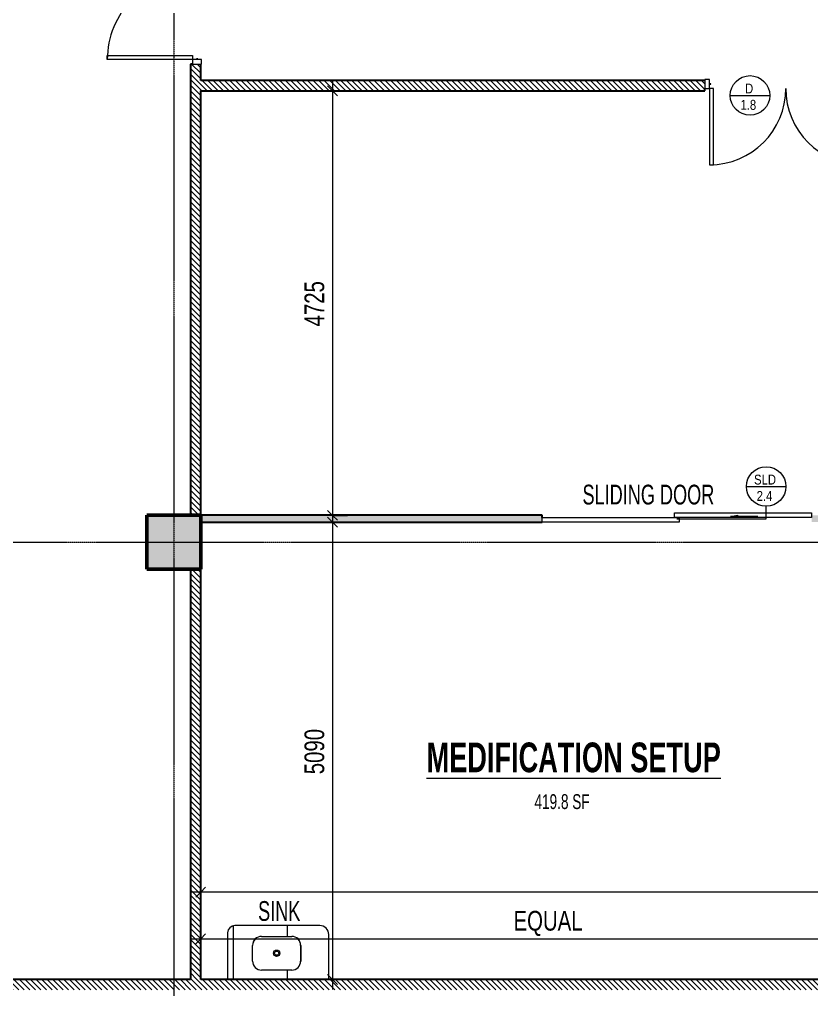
# Model space of a CAD drawing. Header units: millimetres. Extents: x -25222 to 91371, y -63339 to 20835.
# Drawn here: x 12017 to 20835, y -46366 to -35570 of the extents above; entities that cross this region are included whole.
import ezdxf

# ---------------------------------------------------------------- set-up
doc = ezdxf.new("R2010")
doc.units = ezdxf.units.MM
doc.linetypes.add('Grid Line', pattern=[22.225, 12.7, -3.175, 3.175, -3.175])
for name, color, linetype, lineweight in [('A-ANNO-DIMS', 211, 'Continuous', 9), ('A-ANNO-DIMS-110', 211, 'Continuous', 9), ('A-AREA-IDEN', 2, 'Continuous', 9), ('A-DETL-GENF', 92, 'Continuous', 5), ('A-DOOR', 31, 'Continuous', 5), ('A-DOOR-FRAM', 31, 'Continuous', 5), ('A-DOOR-IDEN', 31, 'Continuous', 9), ('A-WALL', 113, 'Continuous', 5), ('A-WALL-PATT', 111, 'Continuous', 25), ('G-ANNO-TEXT', 231, 'Continuous', 9), ('P-SANR-FIXT', 6, 'Continuous', 5), ('Q-CASE', 31, 'Continuous', 5), ('S-COLS', 52, 'Continuous', 5), ('S-GRID', 1, 'Continuous', 9)]:
    doc.layers.add(name, color=color, linetype=linetype, lineweight=lineweight)
doc.styles.add('Swis721 Cn BT', font='swissc.ttf', dxfattribs={"width": 0.8, "height": 220})
doc.styles.add('Swis721 Cn BT_10', font='swissc.ttf', dxfattribs={"width": 0.9, "height": 220})
doc.styles.add('Swis721 Cn BT_3', font='swissc.ttf', dxfattribs={"width": 0.8, "height": 165})
doc.styles.add('Swis721 Cn BT_7', font='swissc.ttf', dxfattribs={"height": 110})
doc.styles.add('Swis721 Cn BT_B', font='swisscb.ttf', dxfattribs={"width": 0.8, "height": 330})
doc.dimstyles.new('Diagonal_-2_mm_Swiss', dxfattribs={"dimscale": 304.8, "dimtxt": 222.071065, "dimasz": 0.360892, "dimexe": 0.360892, "dimexo": 0.0625, "dimgap": 0.072178, "dimtad": 1, "dimdec": 0, "dimzin": 0, "dimdsep": 46, "dimtxsty": 'Swis721 Cn BT_10', "dimblk1": 'OBLIQUE', "dimblk2": 'OBLIQUE', "dimsah": 1, "dimcen": 0.09, "dimdle": 0.360892, "dimazin": 0, "dimtfac": 1, "dimtdec": 4, "dimtix": 1, "dimtmove": 0, "dimatfit": 3, "dimfxl": 0.541339, "dimfxlon": 1, "dimtvp": 1, "dimtolj": 1, "dimtzin": 0, "dimarcsym": 2})
doc.dimstyles.new('Diagonal_-2_mm_Swiss_1', dxfattribs={"dimscale": 304.8, "dimtxt": 222.071065, "dimasz": 0.360892, "dimexe": 0.360892, "dimexo": 0.0625, "dimgap": 0.072178, "dimtad": 1, "dimdec": 0, "dimzin": 0, "dimdsep": 46, "dimtxsty": 'Swis721 Cn BT_10', "dimblk1": 'OBLIQUE', "dimblk2": 'OBLIQUE', "dimsah": 1, "dimcen": 0.09, "dimdle": 0.360892, "dimazin": 0, "dimtfac": 1, "dimtdec": 4, "dimtix": 1, "dimtmove": 2, "dimatfit": 3, "dimfxl": 0.541339, "dimfxlon": 1, "dimtvp": 1, "dimtolj": 1, "dimtzin": 0, "dimarcsym": 2})
pattern_1 = [(315, (14219.89, -54691.457), (30.869454, 30.869454), [])]

# ---------------------------------------------------------------- blocks, each defined once
blk = doc.blocks.new('M_Concrete-Rectangular-Column - 600 x 600-V1-4_ FOURTH FLOOR - GA PLAN')
at = {"layer": 'S-COLS'}
blk.add_hatch(color=55, dxfattribs=at).paths.add_polyline_path([(300, 300), (-300, 300), (-300, -300), (300, -300)], flags=0)
at = {"layer": 'S-COLS', "color": 250, "lineweight": 50}
for p, q in [((300, 300), (-300, 300)), ((-300, 300), (-300, -300)), ((300, -300), (300, 300)), ((-300, -300), (300, -300))]:
    blk.add_line(p, q, dxfattribs=at)
blk = doc.blocks.new('M_Door-Passage-Double-Flush - D 2_0-12387209-4_ FOURTH FLOOR - GA PLAN')
at = {"layer": 'A-DOOR'}
for p, q in [((-950, 38.85), (-950, 988.85)), ((-950, 988.85), (-905, 988.85)), ((-905, 988.85), (-905, 38.85)), ((950, 988.85), (905, 988.85)), ((905, 988.85), (905, 38.85)), ((950, 38.85), (950, 988.85)), ((-905, 38.85), (-950, 38.85)), ((905, 38.85), (950, 38.85))]:
    blk.add_line(p, q, dxfattribs=at)
for centre, start, end in [((-950, 38.85), 0, 90), ((950, 38.85), 90, 180)]:
    blk.add_arc(centre, 950, start, end, dxfattribs=at)
at = {"layer": 'A-DOOR-FRAM'}
for p, q in [((-950, 38.85), (-1000, 38.85)), ((-1000, 38.85), (-1000, -61.15)), ((-950, -10.9125), (-950, 38.85)), ((950, 38.85), (950, -10.9125)), ((1000, 38.85), (950, 38.85)), ((1000, -61.15), (1000, 38.85)), ((-1000, -61.15), (-950, -61.15)), ((-934.125, -10.9125), (-950, -10.9125)), ((-950, -61.15), (-950, -11.9375)), ((-950, -11.9375), (-934.125, -11.9375)), ((-934.125, -11.9375), (-934.125, -10.9125)), ((950, -10.9125), (934.125, -10.9125)), ((934.125, -10.9125), (934.125, -11.9375)), ((934.125, -11.9375), (950, -11.9375)), ((950, -11.9375), (950, -61.15)), ((950, -61.15), (1000, -61.15))]:
    blk.add_line(p, q, dxfattribs=at)
blk = doc.blocks.new('M_Door-Passage-Double-Flush - D 1_80-11714184-4_ FOURTH FLOOR - GA PLAN')
at = {"layer": 'A-DOOR'}
for p, q in [((-850, 38.85), (-850, 888.85)), ((-850, 888.85), (-805, 888.85)), ((-805, 888.85), (-805, 38.85)), ((850, 888.85), (805, 888.85)), ((805, 888.85), (805, 38.85)), ((850, 38.85), (850, 888.85)), ((-805, 38.85), (-850, 38.85)), ((805, 38.85), (850, 38.85))]:
    blk.add_line(p, q, dxfattribs=at)
for centre, start, end in [((-850, 38.85), 0, 90), ((850, 38.85), 90, 180)]:
    blk.add_arc(centre, 850, start, end, dxfattribs=at)
at = {"layer": 'A-DOOR-FRAM'}
for p, q in [((-850, 38.85), (-900, 38.85)), ((-900, 38.85), (-900, -61.15)), ((-850, -10.9125), (-850, 38.85)), ((850, 38.85), (850, -10.9125)), ((900, 38.85), (850, 38.85)), ((900, -61.15), (900, 38.85)), ((-900, -61.15), (-850, -61.15)), ((-834.125, -10.9125), (-850, -10.9125)), ((-850, -61.15), (-850, -11.9375)), ((-850, -11.9375), (-834.125, -11.9375)), ((-834.125, -11.9375), (-834.125, -10.9125)), ((850, -10.9125), (834.125, -10.9125)), ((834.125, -10.9125), (834.125, -11.9375)), ((834.125, -11.9375), (850, -11.9375)), ((850, -11.9375), (850, -61.15)), ((850, -61.15), (900, -61.15))]:
    blk.add_line(p, q, dxfattribs=at)
blk = doc.blocks.new('Door-Double-Sliding - 68_ x 80_-16895464-4_ FOURTH FLOOR - GA PLAN')
at = {"layer": 'A-DETL-GENF'}
blk.add_hatch(color=256, dxfattribs=at).paths.add_polyline_path([(674, -115), (674, -114), (666, -114)], flags=0)
for p, q in [((598, -102), (674, -88)), ((902, -102), (598, -102)), ((674, -115), (598, -102)), ((674, -88), (674, -115))]:
    blk.add_line(p, q, dxfattribs=at)
at = {"layer": 'A-DOOR'}
for p, q in [((-25, -63), (1500, -63)), ((-25, -114), (-25, -63)), ((1500, -63), (1500, -114)), ((-1500, -114), (25, -114)), ((-1500, -164), (-1500, -114)), ((25, -164), (-1500, -164)), ((1500, -114), (-25, -114)), ((25, -114), (25, -164))]:
    blk.add_line(p, q, dxfattribs=at)
blk = doc.blocks.new('Casework 99 - Casework 98-16907361-4_ FOURTH FLOOR - GA PLAN')
at = {"layer": 'Q-CASE'}
h = blk.add_hatch(dxfattribs=at)
h.set_pattern_fill('FP_20', color=256, style=0, pattern_type=2)
h.set_pattern_definition([(0, (0, 0), (0, 600), []), (90, (0, 0), (-1200, 7e-14), [])])
h.paths.add_polyline_path([(46254, 40003), (46254, 40850), (45754, 40850), (45728, 40847), (45704, 40837), (45683, 40821), (45667, 40800), (45657, 40776), (45654, 40750), (45654, 39805), (45656, 39784), (45664, 39765), (45677, 39749), (45694, 39736), (45713, 39728), (45734, 39725), (46254, 39725)], flags=0)
h.paths.add_polyline_path([(46149, 40438), (46149, 40103), (46145, 40077), (46135, 40053), (46119, 40032), (46099, 40016), (46075, 40006), (46049, 40003), (45874, 40003), (45848, 40006), (45824, 40016), (45803, 40032), (45787, 40053), (45777, 40077), (45774, 40103), (45774, 40438), (45777, 40464), (45787, 40488), (45803, 40508), (45824, 40524), (45848, 40534), (45874, 40538), (46049, 40538), (46075, 40534), (46099, 40524), (46119, 40508), (46135, 40488), (46145, 40464), (46148, 40445)], flags=0)
for p, q in [((46254, 40850), (45754, 40850)), ((45654, 40750), (45654, 39805)), ((45874, 40538), (46049, 40538)), ((45774, 40103), (45774, 40438)), ((46149, 40438), (46149, 40103)), ((46049, 40003), (45874, 40003)), ((45734, 39725), (46254, 39725))]:
    blk.add_line(p, q, dxfattribs=at)
for centre, radius, start, end in [((45754, 40750), 100, 90, 180), ((45874, 40438), 100, 90, 180), ((46049, 40438), 100, 0, 90), ((45874, 40103), 100, 180, 270), ((46049, 40103), 100, 270, 0), ((45734, 39805), 80, 180, 270)]:
    blk.add_arc(centre, radius, start, end, dxfattribs=at)
blk = doc.blocks.new('BETACRYL BB R 5337 - 0-100 Classic White-V109-4_ FOURTH FLOOR - GA PLAN')
at = {"layer": 'A-DETL-GENF'}
for p, q in [((-167.5, 187.5), (167.5, 187.5)), ((-267.5, -87.5), (-267.5, 87.5)), ((267.5, 87.5), (267.5, -87.5)), ((167.5, -187.5), (-167.5, -187.5))]:
    blk.add_line(p, q, dxfattribs=at)
for radius in [35, 23]:
    blk.add_circle((0, 0), radius, dxfattribs=at)
for centre, start, end in [((-167.5, 87.5), 90, 180), ((167.5, 87.5), 360, 90), ((-167.5, -87.5), 180, 270), ((167.5, -87.5), 270, 360)]:
    blk.add_arc(centre, 100, start, end, dxfattribs=at)
blk = doc.blocks.new('DIMBLOCK223-4_ FOURTH FLOOR - GA PLAN')
at = {"layer": 'A-ANNO-DIMS-110', "transparency": 16777216}
for p, q in [((14035, -45637), (14035, -45912)), ((14035, -45802), (14035, -45637)), ((21698, -45637), (21698, -45912)), ((21698, -45802), (21698, -45637)), ((13925, -45802), (21808, -45802))]:
    blk.add_line(p, q, dxfattribs=at)
at = {"layer": 'A-ANNO-DIMS-110', "lineweight": 18, "transparency": 16777216}
for p, q in [((14035, -45802), (14090, -45747)), ((21698, -45802), (21753, -45747)), ((14035, -45802), (13980, -45857)), ((21698, -45802), (21643, -45857))]:
    blk.add_line(p, q, dxfattribs=at)
at = {"layer": 'A-ANNO-DIMS-110', "color": 0, "transparency": 16777216, "insert": (17517, -45490), "char_height": 220, "width": 837.53, "attachment_point": 1, "line_spacing_factor": 0.961347, "style": 'Swis721 Cn BT_10'}
blk.add_mtext('EQUAL', dxfattribs=at)
blk = doc.blocks.new('_Oblique')
at = {"color": 0, "linetype": 'ByBlock', "lineweight": -2}
blk.add_line((-0.5, -0.5), (0.5, 0.5), dxfattribs=at)
blk = doc.blocks.new('DIMBLOCK224-4_ FOURTH FLOOR - GA PLAN')
at = {"layer": 'A-ANNO-DIMS-110', "transparency": 16777216}
for p, q in [((14035, -45447), (14035, -45172)), ((29435, -45447), (29435, -45172)), ((29545, -45282), (13925, -45282)), ((14035, -45282), (14035, -45447)), ((29435, -45282), (29435, -45447))]:
    blk.add_line(p, q, dxfattribs=at)
at = {"layer": 'A-ANNO-DIMS-110', "lineweight": 18, "transparency": 16777216}
for p, q in [((14035, -45282), (14090, -45227)), ((29435, -45282), (29490, -45227)), ((14035, -45282), (13980, -45337)), ((29435, -45282), (29380, -45337))]:
    blk.add_line(p, q, dxfattribs=at)
at = {"layer": 'A-ANNO-DIMS-110', "color": 0, "transparency": 16777216, "insert": (21781, -44970), "char_height": 220, "width": 782.54, "attachment_point": 1, "line_spacing_factor": 0.961347, "style": 'Swis721 Cn BT_10'}
blk.add_mtext('15400', dxfattribs=at)
blk = doc.blocks.new('DIMBLOCK226-4_ FOURTH FLOOR - GA PLAN')
at = {"layer": 'A-ANNO-DIMS-110', "transparency": 16777216}
for p, q in [((15503, -36254), (15503, -41199)), ((15668, -36364), (15393, -36364)), ((15503, -36364), (15668, -36364)), ((15668, -41089), (15393, -41089)), ((15503, -41089), (15668, -41089))]:
    blk.add_line(p, q, dxfattribs=at)
at = {"layer": 'A-ANNO-DIMS-110', "lineweight": 18, "transparency": 16777216}
for p, q in [((15503, -36364), (15448, -36309)), ((15503, -36364), (15558, -36419)), ((15503, -41089), (15448, -41034)), ((15503, -41089), (15558, -41144))]:
    blk.add_line(p, q, dxfattribs=at)
at = {"layer": 'A-ANNO-DIMS-110', "color": 0, "transparency": 16777216, "insert": (15190, -38987), "char_height": 220, "width": 626.03, "attachment_point": 1, "rotation": 90, "line_spacing_factor": 0.961347, "style": 'Swis721 Cn BT_10'}
blk.add_mtext('4725', dxfattribs=at)
blk = doc.blocks.new('DIMBLOCK227-4_ FOURTH FLOOR - GA PLAN')
at = {"layer": 'A-ANNO-DIMS-110', "lineweight": 18, "transparency": 16777216}
for p, q in [((15503, -41164), (15448, -41109)), ((15503, -41164), (15558, -41219)), ((15503, -46254), (15448, -46199)), ((15503, -46254), (15558, -46309))]:
    blk.add_line(p, q, dxfattribs=at)
at = {"layer": 'A-ANNO-DIMS-110', "transparency": 16777216}
for p, q in [((15503, -41054), (15503, -46364)), ((15668, -41164), (15393, -41164)), ((15503, -41164), (15668, -41164)), ((15668, -46254), (15393, -46254)), ((15503, -46254), (15668, -46254))]:
    blk.add_line(p, q, dxfattribs=at)
at = {"layer": 'A-ANNO-DIMS-110', "color": 0, "transparency": 16777216, "insert": (15190, -43970), "char_height": 220, "width": 626.03, "attachment_point": 1, "rotation": 90, "line_spacing_factor": 0.961347, "style": 'Swis721 Cn BT_10'}
blk.add_mtext('5090', dxfattribs=at)
blk = doc.blocks.new('M_Door Tag type 3 - M_Door Tag type 3-9039904-4_ FOURTH FLOOR - GA PLAN')
at = {"layer": 'A-DOOR-IDEN'}
blk.add_line((-1.883, 0.286), (2.117, 0.286), dxfattribs=at)
blk.add_circle((0.117, 0.286), 2, dxfattribs=at)

msp = doc.modelspace()

# ---------------------------------------------------------------- hatches: boundary and pattern name
at = {"layer": 'A-WALL-PATT', "lineweight": 5}
h = msp.add_hatch(dxfattribs=at)
h.set_pattern_fill('FP_1', color=9, style=0, pattern_type=2)
h.set_pattern_definition(pattern_1)
h.paths.add_polyline_path([(13920.1, -46253.7), (14035.1, -46253.7), (14035.1, -41688.7), (13920.1, -41688.7), (13920.1, -46241.2)], flags=0)
h.paths.add_polyline_path([(14033.4, -41088.7), (14035.1, -41088.7), (14035.1, -36067.8), (13920.1, -36067.8), (13920.1, -41088.7)], flags=0)
h.paths.add_polyline_path([(13994.9, -34067.8), (14035.1, -34067.8), (14035.1, -33848.7), (13920.1, -33848.7), (13920.1, -34067.8), (13945.1, -34067.8)], flags=0)
h = msp.add_hatch(dxfattribs=at)
h.set_pattern_fill('FP_1', color=9, style=0, pattern_type=2)
h.set_pattern_definition(pattern_1)
h.paths.add_polyline_path([(26185.1, -36363.7), (29435.1, -36363.7), (29435.1, -36248.7), (23841.7, -36248.7), (23841.7, -36363.7), (26110.1, -36363.7)], flags=0)
h.paths.add_polyline_path([(22016.6, -36363.7), (22041.7, -36363.7), (22041.7, -36248.7), (21447.6, -36248.7), (21447.6, -36363.7), (21772.6, -36363.7)], flags=0)
h.paths.add_polyline_path([(18889.2, -36363.7), (19647.6, -36363.7), (19647.6, -36248.7), (14035.1, -36248.7), (14035.1, -36363.7), (15216.4, -36363.7)], flags=0)
h = msp.add_hatch(color=171, dxfattribs=at)
h.paths.add_polyline_path([(29417.3, -41163.7), (29435.1, -41163.7), (29435.1, -41088.7), (25635.1, -41088.7), (25635.1, -41163.7), (28805.1, -41163.7)], flags=0)
h.paths.add_polyline_path([(20835.1, -41163.7), (21620.1, -41163.7), (21620.1, -41088.7), (20835.1, -41088.7)], flags=0)
h.paths.add_polyline_path([(22635.1, -41163.7), (22635.1, -41088.7), (22220.1, -41088.7), (22220.1, -41163.7), (22561.9, -41163.7)], flags=0)
h.paths.add_polyline_path([(14035.1, -41163.7), (17835.1, -41163.7), (17835.1, -41088.7), (14035.1, -41088.7), (14035.1, -41112.9)], flags=0)
h = msp.add_hatch(dxfattribs=at)
h.set_pattern_fill('FP_1', color=9, style=0, pattern_type=2)
h.set_pattern_definition(pattern_1)
h.paths.add_polyline_path([(19655.4, -46368.7), (41150.1, -46368.7), (41150.1, -46253.7), (8550.1, -46253.7), (8550.1, -46368.7), (19630, -46368.7)], flags=0)

# ---------------------------------------------------------------- linework, layer by layer
at = {"layer": 'A-DOOR-IDEN'}
for p, q in [((20329.5, -41126.2), (20329.5, -40987.8)), ((19335.1, -41126.2), (20329.5, -41126.2))]:
    msp.add_line(p, q, dxfattribs=at)
at = {"layer": 'A-WALL', "lineweight": 25}
for p, q in [((13920.1, -36067.8), (13920.1, -41088.7)), ((13945.1, -36067.8), (13920.1, -36067.8)), ((14035.1, -36248.7), (14035.1, -36067.8)), ((19647.6, -36248.7), (14035.1, -36248.7)), ((14035.1, -41088.7), (14035.1, -36363.7)), ((14035.1, -36363.7), (19647.6, -36363.7)), ((19647.6, -36363.7), (19647.6, -36338.7)), ((17835.1, -41088.7), (14035.1, -41088.7)), ((17835.1, -41112.9), (17835.1, -41088.7)), ((14035.1, -41163.7), (17835.1, -41163.7)), ((13920.1, -41688.7), (13920.1, -46253.7)), ((14035.1, -46253.7), (14035.1, -41688.7)), ((13920.1, -46253.7), (8435.1, -46253.7)), ((21697.6, -46253.7), (14035.1, -46253.7))]:
    msp.add_line(p, q, dxfattribs=at)
at = {"layer": 'S-GRID', "linetype": 'Grid Line'}
for p, q in [((13735.1, 20089.7), (13735.1, -62440.6)), ((-24562.2, -41388.7), (90711.2, -41388.7))]:
    msp.add_line(p, q, dxfattribs=at)

# ---------------------------------------------------------------- block references
at = {"layer": 'A-DOOR'}
for name, p, rotation in [('M_Door-Passage-Double-Flush - D 2_0-12387209-4_ FOURTH FLOOR - GA PLAN', (13984, -35067.8), 89.99999999999991), ('M_Door-Passage-Double-Flush - D 1_80-11714184-4_ FOURTH FLOOR - GA PLAN', (20547.6, -36299.9), 180)]:
    msp.add_blockref(name, p, dxfattribs=dict(at, rotation=rotation))
msp.add_blockref('Door-Double-Sliding - 68_ x 80_-16895464-4_ FOURTH FLOOR - GA PLAN', (19335.1, -40999.2), dxfattribs=at)
at = {"layer": 'A-DOOR-IDEN', "xscale": 110, "yscale": 110, "zscale": 110}
for p in [(20136.7, -36447.3), (20316.7, -40799.2)]:
    msp.add_blockref('M_Door Tag type 3 - M_Door Tag type 3-9039904-4_ FOURTH FLOOR - GA PLAN', p, dxfattribs=at)
at = {"layer": 'P-SANR-FIXT'}
msp.add_blockref('BETACRYL BB R 5337 - 0-100 Classic White-V109-4_ FOURTH FLOOR - GA PLAN', (14880.1, -45961.2), dxfattribs=at)
at = {"layer": 'Q-CASE', "rotation": 270.0000000000001}
msp.add_blockref('Casework 99 - Casework 98-16907361-4_ FOURTH FLOOR - GA PLAN', (-25390, 0), dxfattribs=at)
at = {"layer": 'S-COLS', "rotation": 270.0000000000001}
msp.add_blockref('M_Concrete-Rectangular-Column - 600 x 600-V1-4_ FOURTH FLOOR - GA PLAN', (13735.1, -41388.7), dxfattribs=at)

# ---------------------------------------------------------------- texts
at = {"layer": 'A-AREA-IDEN', "attachment_point": 1}
for s, insert, char_height, width, style in [('\\LMEDIFICATION SETUP', (16548.9, -43617.2), 330, 3760.235, 'Swis721 Cn BT_B'), ('419.8 SF', (17750.6, -44191.9), 165, 698.43, 'Swis721 Cn BT_3')]:
    msp.add_mtext(s, dxfattribs=dict(at, insert=insert, char_height=char_height, width=width, style=style))
at = {"layer": 'A-DOOR-IDEN', "char_height": 110, "attachment_point": 1, "style": 'Swis721 Cn BT_7'}
for s, insert, width in [('D', (20094.2, -36284.1), 105.823), ('1.8', (20043.3, -36466), 220.464), ('SLD', (20194.2, -40636), 291.013), ('2.4', (20223.3, -40817.9), 220.464)]:
    msp.add_mtext(s, dxfattribs=dict(at, insert=insert, width=width))
at = {"layer": 'G-ANNO-TEXT', "color": 7, "char_height": 220, "attachment_point": 1, "style": 'Swis721 Cn BT'}
for s, insert, width in [('SLIDING DOOR', (18284.7, -40747.9), 1622.616), ('SINK', (14673.7, -45381.5), 529.114)]:
    msp.add_mtext(s, dxfattribs=dict(at, insert=insert, width=width))

# ---------------------------------------------------------------- dimensions: what is measured, and where the dimension line sits
at = {"layer": 'A-ANNO-DIMS'}
for base, p1, p2, override, picture, middle in [((15502.9, -41088.7), (15667.9, -36363.7), (15667.9, -41088.7), {"dimpost": '<>', "dimfxl": 4724.999975}, 'DIMBLOCK226-4_ FOURTH FLOOR - GA PLAN', (15367.8, -38726.2)), ((15502.9, -46253.7), (15667.9, -41163.7), (15667.9, -46253.7), {"dimpost": '<>', "dimfxl": 5090}, 'DIMBLOCK227-4_ FOURTH FLOOR - GA PLAN', (15368, -43708.7))]:
    dim = msp.add_linear_dim(base=base, p1=p1, p2=p2, angle=90, dimstyle='Diagonal_-2_mm_Swiss', override=override, dxfattribs=at)
    dim.commit()
    dim.dimension.update_dxf_attribs({"geometry": picture, "text_midpoint": middle})
dim = msp.add_linear_dim(base=(14035.1, -45282.4), p1=(29435.1, -45447.4), p2=(14035.1, -45447.4), dimstyle='Diagonal_-2_mm_Swiss_1', override={"dimpost": '<>', "dimfxl": 15399.999991}, dxfattribs=at)
dim.commit()
dim.dimension.update_dxf_attribs({"geometry": 'DIMBLOCK224-4_ FOURTH FLOOR - GA PLAN', "text_midpoint": (22172.4, -45116.5), "dimtype": 160, "text_rotation": 360})
dim = msp.add_linear_dim(base=(21697.6, -45802.1), p1=(14035.1, -45637.1), p2=(21697.6, -45637.1), text='EQUAL', dimstyle='Diagonal_-2_mm_Swiss', override={"dimpost": '<>', "dimfxl": 7662.500028}, dxfattribs=at)
dim.commit()
dim.dimension.update_dxf_attribs({"geometry": 'DIMBLOCK223-4_ FOURTH FLOOR - GA PLAN', "text_midpoint": (17866.4, -45662.2)})

doc.saveas('drawing.dxf')
